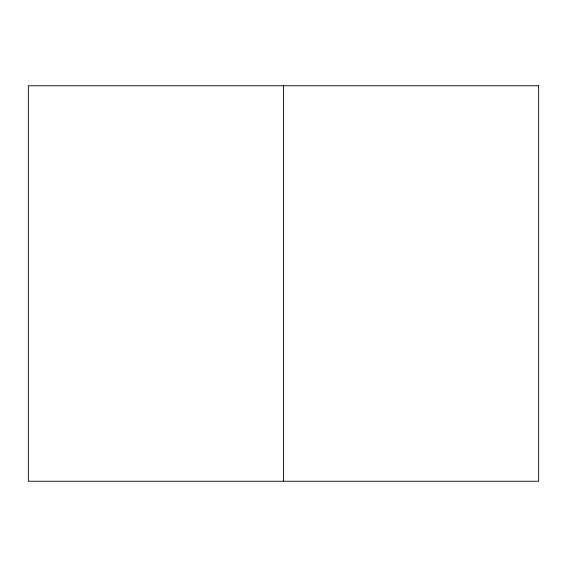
<?xml version="1.0" encoding="UTF-8"?>
<svg xmlns="http://www.w3.org/2000/svg" width="567" height="567" viewBox="0 0 567 567"><rect width="100%" height="100%" fill="white"/><g stroke="black" fill="none" stroke-linecap="round" stroke-linejoin="round"><path stroke-width="0.85" d="M283.5 85.759L283.5 481.241M538.65 85.759L28.35 85.759L28.35 481.241L538.65 481.241L538.65 85.759"/></g></svg>
